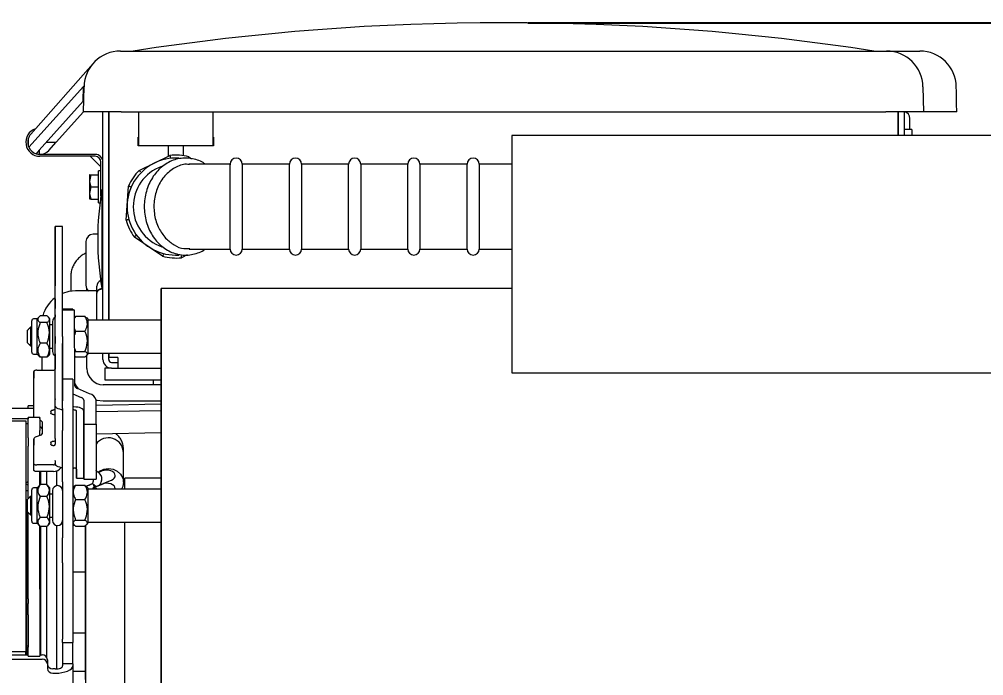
# Model space of a CAD drawing. Header units: inches. Extents: x 1.6 to 13.7, y 11.3 to 20.2.
# Drawn here: x 8.949 to 11.431, y 15.042 to 16.733 of the extents above; entities that cross this region are included whole.
import ezdxf

# ---------------------------------------------------------------- set-up
doc = ezdxf.new("R2010")
doc.units = ezdxf.units.IN
doc.header["$MEASUREMENT"] = 0
doc.header["$PDSIZE"] = -1
doc.layers.add('DIM', color=1, linetype='Continuous')
doc.styles.add('SLDTEXTSTYLE0', font='ARIAL.TTF', dxfattribs={"width": 0.7})
doc.dimstyles.new('SLDDIMSTYLE0', dxfattribs={"dimtxt": 0.15, "dimasz": 0.15, "dimexe": 0, "dimexo": 0.0625, "dimgap": 0.0375, "dimtad": 0, "dimtih": 1, "dimtoh": 1, "dimdec": 1, "dimlfac": 4, "dimrnd": 1e-09, "dimzin": 12, "dimdsep": 46, "dimtxsty": 'SLDTEXTSTYLE0', "dimsah": 1, "dimcen": 0.09, "dimadec": 0, "dimazin": 0, "dimtfac": 1, "dimtdec": 1, "dimtofl": 0, "dimtmove": 0, "dimatfit": 3, "dimfxl": 0, "dimtolj": 1, "dimtzin": 12, "dimarcsym": 0})

# ---------------------------------------------------------------- blocks, each defined once
blk = doc.blocks.new('*D9')
at = {"color": 0, "linetype": 'ByBlock', "lineweight": -2}
for p, q in [((7.6678, 19.1788), (7.6678, 19.9913)), ((7.8178, 19.9913), (9.7208, 19.9913)), ((12.1656, 19.9913), (10.2625, 19.9913)), ((12.3156, 15.0843), (12.3156, 19.9913))]:
    blk.add_line(p, q, dxfattribs=at)
at = {"color": 0, "linetype": 'ByBlock'}
for points in [[(7.6678, 19.9913), (7.8178, 20.0163), (7.8178, 19.9663)], [(12.3156, 19.9913), (12.1656, 20.0163), (12.1656, 19.9663)]]:
    blk.add_solid(points, dxfattribs=at)
at = {"layer": 'DEFPOINTS', "color": 0, "linetype": 'ByBlock'}
for p in [(7.6678, 19.1163), (12.3156, 15.0218)]:
    blk.add_point(p, dxfattribs=at)
at = {"color": 0, "linetype": 'ByBlock', "insert": (9.9917, 19.9913), "char_height": 0.15, "attachment_point": 5, "style": 'SLDTEXTSTYLE0'}
blk.add_mtext('18 9/16', dxfattribs=at)
blk = doc.blocks.new('*D10')
at = {"color": 0, "linetype": 'ByBlock', "lineweight": -2}
for p, q in [((10.2575, 16.7238), (13.4987, 16.7238)), ((13.4987, 16.5738), (13.4987, 15.3945)), ((13.4987, 13.9851), (13.4987, 15.1644)), ((11.199, 13.8351), (13.4987, 13.8351))]:
    blk.add_line(p, q, dxfattribs=at)
at = {"color": 0, "linetype": 'ByBlock'}
for points in [[(13.4987, 16.7238), (13.5237, 16.5738), (13.4737, 16.5738)], [(13.4987, 13.8351), (13.5237, 13.9851), (13.4737, 13.9851)]]:
    blk.add_solid(points, dxfattribs=at)
at = {"layer": 'DEFPOINTS', "color": 0, "linetype": 'ByBlock'}
for p in [(10.195, 16.7238), (11.1365, 13.8351)]:
    blk.add_point(p, dxfattribs=at)
at = {"color": 0, "linetype": 'ByBlock', "insert": (13.4987, 15.2795), "char_height": 0.15, "attachment_point": 5, "style": 'SLDTEXTSTYLE0'}
blk.add_mtext('11 9/16', dxfattribs=at)

msp = doc.modelspace()

# ---------------------------------------------------------------- linework, layer by layer
at = {"color": 7, "linetype": 'Continuous', "lineweight": 15}
for p, q in [((9.209021, 16.650739), (9.210643, 16.650739)), ((9.210643, 16.650739), (11.179393, 16.650739)), ((11.179393, 16.650739), (11.181015, 16.650739)), ((11.181015, 16.650739), (11.266802, 16.650739)), ((9.138621, 16.618899), (8.978199, 16.43648)), ((8.973238, 16.402865), (9.113984, 16.559817)), ((9.113317, 16.521627), (9.113984, 16.559817)), ((9.115373, 16.561366), (9.113984, 16.559817)), ((9.114166, 16.494489), (9.115285, 16.558625)), ((11.274751, 16.558625), (11.27587, 16.494489)), ((9.113317, 16.521627), (9.000062, 16.395332)), ((9.113317, 16.521627), (9.114666, 16.523131)), ((9.04364, 16.415843), (9.114166, 16.494489)), ((9.210643, 16.494489), (9.114166, 16.494489)), ((9.163766, 15.957856), (9.163766, 16.494489)), ((9.178716, 15.957856), (9.178716, 16.494489)), ((9.179966, 15.957856), (9.179966, 16.494489)), ((9.210643, 16.494489), (11.179393, 16.494489)), ((9.255641, 16.494489), (9.255641, 16.43256)), ((9.446891, 16.494489), (9.446891, 16.43256)), ((11.27587, 16.494489), (11.179393, 16.494489)), ((11.210066, 16.494489), (11.210066, 16.433312)), ((11.211316, 16.494489), (11.211316, 16.433312)), ((11.226266, 16.494489), (11.226266, 16.433312)), ((11.361657, 16.494489), (11.27587, 16.494489)), ((11.210066, 16.479731), (11.211316, 16.479731)), ((11.241266, 16.448793), (11.241266, 16.477231)), ((11.246266, 16.448793), (11.226266, 16.448793)), ((11.246266, 16.448793), (11.246266, 16.433312)), ((8.971666, 16.424593), (8.971666, 16.407093)), ((9.018456, 16.415843), (9.04364, 16.415843)), ((9.024931, 16.39498), (9.04364, 16.415843)), ((9.254391, 16.428793), (9.255641, 16.428793)), ((9.254391, 16.406293), (9.254391, 16.428793)), ((9.255641, 16.43256), (9.255641, 16.406521)), ((9.446891, 16.43256), (9.446891, 16.406521)), ((9.446891, 16.428793), (9.448141, 16.428793)), ((9.448141, 16.428793), (9.448141, 16.406293)), ((10.216766, 16.433312), (10.216766, 16.077657)), ((10.216766, 16.433312), (10.216766, 16.077657)), ((9.000062, 16.395332), (8.99185, 16.386175)), ((9.000062, 16.395332), (9.000062, 16.384634)), ((9.332516, 16.406293), (9.254391, 16.406293)), ((9.446891, 16.406521), (9.255641, 16.406521)), ((9.332516, 16.379933), (9.332516, 16.406293)), ((9.370016, 16.406293), (9.370016, 16.38126)), ((9.448141, 16.406293), (9.370016, 16.406293)), ((9.143766, 16.384593), (9.001666, 16.384593)), ((9.143766, 16.379593), (9.001666, 16.379593)), ((9.158766, 16.277576), (9.158766, 16.364593)), ((9.25716, 16.343369), (9.336235, 16.381738)), ((9.384992, 16.378229), (9.392101, 16.373413)), ((9.152516, 16.259843), (9.152516, 16.341843)), ((9.491124, 16.359468), (9.386162, 16.359468)), ((9.522521, 16.359468), (9.522521, 16.250093)), ((9.643771, 16.140718), (9.643771, 16.359468)), ((9.675021, 16.359468), (9.675021, 16.250093)), ((9.796271, 16.140718), (9.796271, 16.359468)), ((9.827521, 16.359468), (9.827521, 16.250093)), ((9.948771, 16.140718), (9.948771, 16.359468)), ((9.980021, 16.359468), (9.980021, 16.250093)), ((10.101271, 16.140718), (10.101271, 16.359468)), ((10.132521, 16.359468), (10.132521, 16.250093)), ((9.129266, 16.330833), (9.129266, 16.270853)), ((9.133016, 16.332093), (9.152516, 16.332093)), ((9.133016, 16.300843), (9.152516, 16.300843)), ((9.161266, 16.293168), (9.161266, 16.039418)), ((9.223434, 16.215233), (9.229743, 16.302898)), ((9.133016, 16.269593), (9.152516, 16.269593)), ((9.522521, 16.250093), (9.522521, 16.140718)), ((9.675021, 16.250093), (9.675021, 16.140718)), ((9.827521, 16.250093), (9.827521, 16.140718)), ((9.980021, 16.250093), (9.980021, 16.140718)), ((10.132521, 16.250093), (10.132521, 16.140718)), ((9.04088, 16.178218), (9.040833, 16.067162)), ((9.041057, 16.034202), (9.040927, 16.184512)), ((9.059807, 16.034205), (9.059677, 16.184515)), ((9.150516, 16.166639), (9.150516, 16.165947)), ((9.317539, 16.121957), (9.244774, 16.171254)), ((9.120016, 16.160043), (9.120016, 16.047543)), ((9.386289, 16.140718), (9.491247, 16.140718)), ((9.380934, 16.125551), (9.366297, 16.118448)), ((10.216766, 16.077657), (10.216766, 15.821979)), ((10.216766, 16.077657), (10.216766, 15.821979)), ((9.04083, 15.971579), (9.04083, 16.046322)), ((9.148266, 16.028704), (9.148266, 16.044906)), ((9.178766, 16.047746), (9.178716, 16.047746)), ((9.178766, 16.053843), (9.178766, 16.044781)), ((9.313641, 14.470579), (9.313641, 16.039305)), ((9.313641, 16.039305), (9.313641, 14.421805)), ((9.041093, 15.915311), (9.041065, 16.016568)), ((9.059815, 16.016571), (9.059807, 16.034205)), ((9.059843, 15.915314), (9.059815, 16.016571)), ((9.148266, 16.028532), (9.148266, 16.028704)), ((9.148266, 15.957856), (9.148266, 16.02689)), ((9.179966, 16.028618), (9.178716, 16.028618)), ((9.178716, 16.026804), (9.179966, 16.026804)), ((9.040935, 16.000735), (9.040929, 15.987555)), ((9.019891, 15.968397), (9.002391, 15.968397)), ((9.04083, 15.971579), (9.04083, 15.965744)), ((9.091027, 15.983242), (9.059824, 15.983237)), ((9.059991, 15.98623), (9.059991, 15.983237)), ((9.086141, 15.98623), (9.086141, 15.983241)), ((9.091196, 15.788647), (9.091027, 15.983242)), ((9.093641, 15.967632), (9.117641, 15.967632)), ((9.093641, 15.967632), (9.117641, 15.967632)), ((9.179966, 15.970364), (9.178766, 15.970364)), ((9.178766, 15.970364), (9.178766, 15.958596)), ((8.977391, 15.939107), (8.977391, 15.896701)), ((8.977391, 15.939107), (8.977391, 15.896701)), ((8.980516, 15.953646), (8.980516, 15.955733)), ((8.980516, 15.87498), (8.980516, 15.953646)), ((8.994891, 15.958387), (8.994891, 15.960733)), ((8.994891, 15.86998), (8.994891, 15.958387)), ((9.019891, 15.951219), (9.002391, 15.951219)), ((9.027391, 15.958387), (9.027391, 15.960733)), ((9.027391, 15.86998), (9.027391, 15.958387)), ((9.034241, 15.953982), (9.034241, 15.876732)), ((9.041006, 15.870586), (9.040983, 15.956628)), ((9.125141, 15.960733), (9.125141, 15.947427)), ((9.125141, 15.960733), (9.125141, 15.947427)), ((9.125141, 15.947427), (9.125141, 15.86998)), ((9.125141, 15.947427), (9.125141, 15.86998)), ((8.969891, 15.902592), (8.969891, 15.931607)), ((8.969891, 15.902592), (8.969891, 15.931607)), ((9.041093, 15.915311), (9.041101, 15.897677)), ((9.093641, 15.92934), (9.117641, 15.92934)), ((9.093641, 15.92934), (9.117641, 15.92934)), ((8.969891, 15.899107), (8.969891, 15.902592)), ((8.969891, 15.899107), (8.969891, 15.902592)), ((8.977391, 15.896701), (8.977391, 15.891607)), ((8.977391, 15.896701), (8.977391, 15.891607)), ((9.019891, 15.898178), (9.002391, 15.898178)), ((9.041241, 15.737062), (9.041101, 15.897677)), ((9.059851, 15.89768), (9.059946, 15.788642)), ((9.059991, 15.737065), (9.059851, 15.89768)), ((9.040925, 15.865442), (9.040925, 15.83233)), ((9.093641, 15.877065), (9.117641, 15.877065)), ((9.093641, 15.877065), (9.117641, 15.877065)), ((9.163766, 15.856293), (9.163766, 15.872856)), ((9.178716, 15.856293), (9.178716, 15.872856)), ((9.179966, 15.861293), (9.179966, 15.872856)), ((9.019891, 15.862316), (9.002391, 15.862316)), ((9.040722, 15.852455), (9.040722, 15.831665)), ((9.041014, 15.852952), (9.041017, 15.84997)), ((9.04102, 15.840003), (9.041017, 15.84997)), ((9.04102, 15.840003), (9.04102, 15.833206)), ((9.093641, 15.863081), (9.117641, 15.863081)), ((9.093641, 15.863081), (9.117641, 15.863081)), ((9.202416, 15.861293), (9.179966, 15.861293)), ((9.186216, 15.848793), (9.202416, 15.848793)), ((9.202416, 15.861293), (9.202416, 15.856293)), ((9.202416, 15.856293), (9.202416, 15.833843)), ((8.986124, 15.708146), (8.986023, 15.825364)), ((8.986023, 15.825364), (8.986023, 15.808371)), ((8.993832, 15.828667), (9.03602, 15.828674)), ((9.168916, 15.833843), (9.168916, 15.803943)), ((9.186216, 15.833843), (9.168916, 15.833843)), ((9.186216, 15.833843), (9.202416, 15.833843)), ((9.202416, 15.833843), (9.313641, 15.833843)), ((10.216766, 15.821979), (11.454266, 15.821979)), ((10.216766, 15.821979), (11.454266, 15.821979)), ((8.986111, 15.706738), (8.986023, 15.808371)), ((9.059991, 15.804267), (9.059991, 15.805673)), ((9.059991, 15.804267), (9.059991, 15.749855)), ((9.086141, 15.805673), (9.086141, 15.804267)), ((9.086141, 15.804267), (9.086141, 15.749855)), ((9.168916, 15.803943), (9.293916, 15.803943)), ((9.293916, 15.803943), (9.313641, 15.803943)), ((9.059946, 15.788642), (9.059991, 15.787703)), ((9.086141, 15.767737), (9.10765, 15.758653)), ((9.129739, 15.767995), (9.098525, 15.781177)), ((9.041108, 15.731126), (9.041108, 15.745853)), ((9.041183, 15.672811), (9.041114, 15.753109)), ((9.059991, 15.729921), (9.059991, 15.749855)), ((9.086141, 15.749855), (9.086141, 15.729921)), ((9.114978, 15.751183), (9.115032, 15.689526)), ((9.146282, 15.689531), (9.146228, 15.751188)), ((9.146239, 15.738833), (9.313641, 15.741825)), ((8.986091, 15.729619), (8.827391, 15.729619)), ((8.971341, 15.729619), (8.971341, 15.736551)), ((9.029862, 15.722366), (9.029866, 15.71814)), ((9.059991, 15.729921), (9.059991, 15.673026)), ((9.088993, 15.734005), (9.086141, 15.734005)), ((9.086141, 15.729921), (9.086141, 15.673026)), ((9.089, 15.726081), (9.086141, 15.726081)), ((9.09627, 15.70273), (9.096253, 15.723018)), ((9.115021, 15.702733), (9.115003, 15.723021)), ((9.146254, 15.722223), (9.313641, 15.725215)), ((8.767591, 15.697945), (8.965091, 15.697945)), ((8.971341, 15.703568), (8.827391, 15.703568)), ((8.965091, 15.697945), (8.965091, 15.104238)), ((8.965091, 15.691475), (8.971341, 15.691475)), ((8.971341, 15.70463), (8.971341, 15.706738)), ((8.971341, 15.70463), (8.971341, 15.703573)), ((8.971341, 15.673672), (8.971341, 15.703573)), ((9.001341, 15.706738), (9.001341, 15.70463)), ((9.001341, 15.703573), (9.001341, 15.70463)), ((9.001341, 15.703573), (9.001341, 15.673672)), ((9.001341, 15.699675), (9.00381, 15.6988)), ((9.007385, 15.695563), (9.007412, 15.664639)), ((9.039869, 15.713916), (9.041148, 15.713916)), ((9.115032, 15.661204), (9.115021, 15.702733)), ((8.971341, 15.654413), (8.971341, 15.673672)), ((9.001341, 15.682682), (9.00381, 15.681807)), ((9.001341, 15.660513), (9.001341, 15.673672)), ((9.007385, 15.67857), (9.007397, 15.664409)), ((9.041189, 15.652877), (9.041183, 15.672811)), ((9.059991, 15.589969), (9.059991, 15.673026)), ((9.086141, 15.673026), (9.086141, 15.589969)), ((9.115032, 15.689526), (9.146282, 15.689531)), ((9.115032, 15.689526), (9.115032, 15.547915)), ((9.146282, 15.689531), (9.146282, 15.54792)), ((9.313641, 15.667184), (9.146282, 15.664193)), ((8.971341, 15.654413), (8.971341, 15.633225)), ((8.986229, 15.587785), (8.986173, 15.65205)), ((8.986173, 15.65205), (8.986173, 15.635057)), ((9.003843, 15.661401), (8.99175, 15.657109)), ((9.029932, 15.642069), (9.029935, 15.637843)), ((9.041189, 15.646297), (9.039928, 15.646297)), ((9.041189, 15.652877), (9.041189, 15.63815)), ((9.096282, 15.568304), (9.096282, 15.661201)), ((9.115032, 15.568307), (9.115032, 15.661204)), ((8.971341, 15.629031), (8.971341, 15.633225)), ((8.971341, 15.497503), (8.971341, 15.629031)), ((8.986229, 15.570792), (8.986173, 15.635057)), ((9.216651, 15.609704), (9.216651, 15.615695)), ((9.041231, 15.591289), (9.041231, 15.589024)), ((9.041234, 15.594917), (9.041241, 15.587521)), ((9.036232, 15.584491), (8.994044, 15.584485)), ((9.036232, 15.567498), (8.994044, 15.567491)), ((9.001341, 15.533593), (9.001341, 15.567493)), ((9.003741, 15.533791), (9.003741, 15.567493)), ((9.019366, 15.533791), (9.019366, 15.567495)), ((9.044366, 15.568801), (9.044366, 15.531006)), ((9.059991, 15.54085), (9.059991, 15.589969)), ((9.086141, 15.589969), (9.086141, 15.54085)), ((9.086141, 15.57654), (9.089, 15.57654)), ((9.096253, 15.573478), (9.09627, 15.553189)), ((9.059991, 15.54085), (9.059991, 15.42086)), ((9.086141, 15.54085), (9.086141, 15.42086)), ((9.115028, 15.551957), (9.115032, 15.547915)), ((9.115032, 15.547915), (9.146282, 15.54792)), ((9.138896, 15.547919), (9.138896, 15.542195)), ((9.219891, 15.522303), (9.219891, 15.550556)), ((9.219891, 15.522303), (9.219891, 15.550556)), ((8.965091, 15.535476), (8.971341, 15.532835)), ((8.965091, 15.519571), (8.967422, 15.520557)), ((8.970958, 15.519062), (8.965091, 15.516583)), ((8.980516, 15.443481), (8.980516, 15.520179)), ((8.994891, 15.438983), (8.994891, 15.525179)), ((9.019891, 15.533791), (9.002391, 15.533791)), ((9.027391, 15.438983), (9.027391, 15.525179)), ((9.034241, 15.518428), (9.034241, 15.441178)), ((9.093641, 15.532483), (9.117641, 15.532483)), ((9.093641, 15.532483), (9.117641, 15.532483)), ((9.125141, 15.525179), (9.125141, 15.436346)), ((9.125141, 15.525179), (9.125141, 15.436346)), ((8.969891, 15.47863), (8.969891, 15.496053)), ((8.969891, 15.47863), (8.969891, 15.496053)), ((8.977391, 15.503553), (8.977391, 15.478089)), ((8.977391, 15.503553), (8.977391, 15.478089)), ((9.019891, 15.503444), (9.002391, 15.503444)), ((9.093641, 15.495381), (9.117641, 15.495381)), ((9.093641, 15.495381), (9.117641, 15.495381)), ((8.966966, 15.476805), (8.966966, 15.459746)), ((8.966966, 15.475005), (8.969891, 15.476242)), ((8.966966, 15.466711), (8.969891, 15.465475)), ((8.969891, 15.463553), (8.969891, 15.47863)), ((8.969891, 15.463553), (8.969891, 15.47863)), ((8.977391, 15.478089), (8.977391, 15.456053)), ((8.977391, 15.478089), (8.977391, 15.456053)), ((8.966966, 15.459746), (8.966966, 15.095328)), ((8.971341, 15.446057), (8.966966, 15.447906)), ((8.971341, 15.264336), (8.971341, 15.462103)), ((8.980516, 15.439426), (8.980516, 15.443481)), ((9.019891, 15.449456), (9.002391, 15.449456)), ((9.093641, 15.4427), (9.117641, 15.4427)), ((9.093641, 15.4427), (9.117641, 15.4427)), ((8.966966, 15.434038), (8.967422, 15.434231)), ((8.970958, 15.432737), (8.966966, 15.43105)), ((8.994891, 15.434426), (8.994891, 15.438983)), ((9.001341, 15.264336), (9.001341, 15.427309)), ((9.019891, 15.425815), (9.002391, 15.425815)), ((9.003741, 15.095328), (9.003741, 15.425815)), ((9.019366, 15.088991), (9.019366, 15.425815)), ((9.027391, 15.434426), (9.027391, 15.438983)), ((9.044366, 15.4286), (9.044366, 15.059182)), ((9.059991, 15.42086), (9.059991, 15.397075)), ((9.086141, 15.42086), (9.086141, 15.397075)), ((9.093641, 15.427122), (9.117641, 15.427122)), ((9.093641, 15.427122), (9.117641, 15.427122)), ((9.118641, 15.031576), (9.118641, 15.429424)), ((9.118641, 15.429424), (9.118641, 15.018806)), ((9.125141, 15.436346), (9.125141, 15.434426)), ((9.125141, 15.436346), (9.125141, 15.434426)), ((9.219891, 14.929854), (9.219891, 15.437303)), ((9.219891, 14.910555), (9.219891, 15.437303)), ((9.059991, 15.332441), (9.059991, 15.397075)), ((9.086141, 15.397075), (9.086141, 15.332441)), ((9.059991, 15.332441), (9.059991, 15.135931)), ((9.086141, 15.332441), (9.086141, 15.135931)), ((8.971341, 15.239309), (8.971341, 15.264336)), ((9.001341, 15.264336), (9.001341, 15.239309)), ((8.971341, 15.239309), (8.971341, 15.227313)), ((8.971341, 15.198294), (8.971341, 15.227313)), ((9.001341, 15.239309), (9.001341, 15.227313)), ((9.001341, 15.227313), (9.001341, 15.198294)), ((8.971341, 15.198294), (8.971341, 15.114975)), ((9.001341, 15.198294), (9.001341, 15.114975)), ((9.059991, 15.127271), (9.059991, 15.135931)), ((9.059991, 15.126873), (9.059991, 15.127271)), ((9.059991, 15.126873), (9.059991, 15.072494)), ((9.086141, 15.135931), (9.086141, 15.127271)), ((9.086141, 15.127271), (9.086141, 15.126873)), ((9.086141, 15.072494), (9.086141, 15.126873)), ((8.767591, 15.104238), (8.965091, 15.104238)), ((8.827391, 15.095328), (8.971341, 15.095328)), ((8.965091, 15.095328), (8.965091, 15.104238)), ((8.971341, 15.091532), (8.971341, 15.114975)), ((9.001341, 15.114975), (9.001341, 15.091532)), ((9.001341, 15.095328), (9.007391, 15.095328)), ((8.827391, 15.084277), (9.007391, 15.084277)), ((9.021141, 15.082867), (9.021141, 15.071815)), ((9.021141, 15.071815), (9.021141, 15.060486)), ((9.086141, 15.072494), (9.059991, 15.072494)), ((9.059991, 15.072494), (9.059991, 15.066968)), ((9.086141, 15.072494), (9.086141, 15.066968)), ((9.041316, 15.059076), (9.034891, 15.059076)), ((9.034891, 15.048025), (9.041316, 15.048025)), ((9.086141, 15.066968), (9.086141, 15.013723))]:
    msp.add_line(p, q, dxfattribs=at)
at = {"color": 7, "linetype": 'Continuous', "lineweight": 15, "flags": 128}
for points in [[(9.040927, 16.184512), (9.04092, 16.191399), (9.040913, 16.19615), (9.040907, 16.198697), (9.0409, 16.199003), (9.040895, 16.197065), (9.040889, 16.19291), (9.040884, 16.186597), (9.04088, 16.178218)], [(9.040833, 16.067162), (9.040833, 16.065251), (9.040832, 16.063114), (9.040831, 16.060763), (9.040831, 16.058212), (9.040831, 16.055476), (9.04083, 16.052571), (9.04083, 16.049514), (9.04083, 16.046322)], [(9.041065, 16.016568), (9.041065, 16.019395), (9.041064, 16.022091), (9.041063, 16.024632), (9.041062, 16.026992), (9.041061, 16.029148), (9.041059, 16.031081), (9.041058, 16.032771), (9.041057, 16.034202)], [(9.092929, 16.032797), (9.076012, 16.031131), (9.059812, 16.026224)], [(9.040926, 15.965271), (9.040926, 15.968338), (9.040926, 15.972146), (9.040926, 15.975738), (9.040927, 15.979092), (9.040928, 15.982191), (9.040928, 15.985017), (9.040929, 15.987555)], [(9.040983, 15.956628), (9.040977, 15.973318), (9.040971, 15.987812), (9.040964, 15.999418), (9.040958, 16.007576), (9.040951, 16.011898), (9.040945, 16.012174), (9.040939, 16.008393), (9.040935, 16.000735)], [(9.040797, 15.965199), (9.040796, 15.965607), (9.040794, 15.965699), (9.040792, 15.965197)], [(9.059843, 15.915314), (9.059844, 15.912487), (9.059845, 15.909791), (9.059846, 15.90725), (9.059847, 15.90489), (9.059848, 15.902734), (9.059849, 15.900801), (9.05985, 15.899111), (9.059851, 15.89768)], [(9.040723, 15.865556), (9.040722, 15.860383), (9.040722, 15.852455)], [(9.041006, 15.870586), (9.041007, 15.867759), (9.041008, 15.865062), (9.041009, 15.862522), (9.04101, 15.860162), (9.041011, 15.858005), (9.041012, 15.856073), (9.041013, 15.854383), (9.041014, 15.852952)], [(8.993832, 15.828667), (8.992308, 15.828603), (8.990843, 15.828415), (8.989492, 15.82811), (8.988309, 15.827699), (8.987338, 15.827199), (8.986616, 15.826628), (8.986172, 15.826008), (8.986023, 15.825364)], [(9.091191, 15.794155), (9.095525, 15.786895), (9.100323, 15.780418)], [(9.041108, 15.745853), (9.041108, 15.748384), (9.041109, 15.750573), (9.041109, 15.752338), (9.04111, 15.753609), (9.041111, 15.754339), (9.041112, 15.7545), (9.041113, 15.754084), (9.041114, 15.753109)], [(9.146193, 15.752025), (9.148424, 15.751549), (9.164641, 15.749952)], [(9.029862, 15.722366), (9.029971, 15.722991), (9.030297, 15.723602), (9.030834, 15.724185), (9.031568, 15.724729), (9.032485, 15.725221), (9.033563, 15.72565), (9.03478, 15.726008), (9.036108, 15.726285)], [(9.039869, 15.713916), (9.037918, 15.713996), (9.036042, 15.714237), (9.034313, 15.714627), (9.032797, 15.715152), (9.031553, 15.715793), (9.030628, 15.716523), (9.030058, 15.717316), (9.029866, 15.71814)], [(9.059991, 15.726514), (9.0573, 15.726913), (9.052804, 15.727927), (9.048863, 15.729293), (9.045628, 15.730958), (9.043223, 15.732857), (9.041742, 15.734918), (9.041241, 15.737062)], [(9.115003, 15.723021), (9.114501, 15.725165), (9.11302, 15.727226), (9.110616, 15.729125), (9.107381, 15.73079), (9.10344, 15.732156), (9.098944, 15.73317), (9.094066, 15.733795), (9.088993, 15.734005)], [(9.096253, 15.723018), (9.096113, 15.723616), (9.0957, 15.724191), (9.095029, 15.72472), (9.094128, 15.725185), (9.093029, 15.725565), (9.091775, 15.725848), (9.090415, 15.726023), (9.089, 15.726081)], [(8.986124, 15.708146), (8.986218, 15.707427), (8.986485, 15.706738)], [(9.096282, 15.661201), (9.096282, 15.66698), (9.096281, 15.673044), (9.09628, 15.679161), (9.096278, 15.685096), (9.096277, 15.690619), (9.096275, 15.69552), (9.096273, 15.699609), (9.09627, 15.70273)], [(9.029932, 15.642069), (9.030123, 15.642893), (9.030691, 15.643686), (9.031615, 15.644417), (9.032858, 15.645058), (9.034373, 15.645583), (9.036101, 15.645974), (9.037977, 15.646215), (9.039928, 15.646297)], [(9.036189, 15.633926), (9.03486, 15.634203), (9.033642, 15.63456), (9.032563, 15.634989), (9.031646, 15.63548), (9.03091, 15.636024), (9.030373, 15.636608), (9.030045, 15.637218), (9.029935, 15.637843)], [(9.041234, 15.594917), (9.041234, 15.595405), (9.041233, 15.595612), (9.041233, 15.595532), (9.041232, 15.595167), (9.041232, 15.594532), (9.041232, 15.593649), (9.041232, 15.592555), (9.041231, 15.591289)], [(8.986229, 15.587785), (8.986379, 15.587141), (8.986824, 15.586522), (8.987547, 15.585951), (8.988519, 15.585451), (8.989703, 15.58504), (8.991054, 15.584735), (8.99252, 15.584548), (8.994044, 15.584485)], [(8.994044, 15.567491), (8.99252, 15.567555), (8.991054, 15.567742), (8.989703, 15.568047), (8.988519, 15.568458), (8.987547, 15.568958), (8.986824, 15.569528), (8.986379, 15.570148), (8.986229, 15.570792)], [(9.059991, 15.576973), (9.0573, 15.577372), (9.052804, 15.578387), (9.048863, 15.579753), (9.045628, 15.581417), (9.043223, 15.583317), (9.041742, 15.585378), (9.041241, 15.587521)], [(9.096253, 15.573478), (9.096113, 15.574075), (9.0957, 15.57465), (9.095029, 15.57518), (9.094128, 15.575644), (9.093029, 15.576025), (9.091775, 15.576308), (9.090415, 15.576482), (9.089, 15.57654)], [(9.09627, 15.553189), (9.096273, 15.551157), (9.096275, 15.550291), (9.096277, 15.550625), (9.096278, 15.552146), (9.09628, 15.554795), (9.096281, 15.558471), (9.096282, 15.563033), (9.096282, 15.568304)], [(9.151397, 15.565642), (9.155124, 15.568434), (9.165926, 15.573423), (9.177901, 15.575142), (9.189875, 15.573423), (9.200677, 15.568434), (9.20925, 15.560665), (9.214754, 15.550875), (9.216651, 15.540022), (9.214754, 15.52917), (9.211357, 15.522303)], [(9.142024, 15.526751), (9.141047, 15.52917), (9.13963, 15.534517)], [(9.041316, 15.059076), (9.044959, 15.059228), (9.048462, 15.059677), (9.051691, 15.060406), (9.054521, 15.061388), (9.056843, 15.062584), (9.058569, 15.063948), (9.059632, 15.065429), (9.059991, 15.066968)], [(9.041316, 15.048025), (9.050061, 15.048388), (9.058469, 15.049467), (9.066219, 15.051217), (9.073012, 15.053573), (9.078586, 15.056444), (9.082729, 15.059719), (9.085279, 15.063273), (9.086141, 15.066968)]]:
    msp.add_lwpolyline(points, dxfattribs=at)
at = {"color": 7, "linetype": 'Continuous', "lineweight": 15}
for centre, radius, start, end in [((10.195018, 10.473842), 6.25, 81.2281669, 98.7718331), ((9.209021, 16.556989), 0.09375, 90, 179), ((11.181015, 16.556989), 0.09375, 1, 90), ((11.266802, 16.556989), 0.09375, 1, 90), ((11.223766, 16.477231), 0.0175, 0, 80.458746), ((9.001666, 16.415843), 0.03625, 108.220831, 270), ((9.001666, 16.415843), 0.03125, 138.671145, 163.739795), ((9.001666, 16.415843), 0.03125, 163.739795, 196.260205), ((9.001666, 16.415843), 0.03125, 196.260205, 204.537647), ((9.001666, 16.415843), 0.03125, 204.537647, 251.694004), ((9.001666, 16.415843), 0.03125, 251.694004, 267.059038), ((9.001666, 16.415843), 0.03125, 267.059038, 318.115825), ((9.143766, 16.364593), 0.02, 0, 90), ((9.143766, 16.364593), 0.015, 0, 90), ((9.351266, 16.250093), 0.125, 86.153006, 273.610156), ((9.351266, 16.250093), 0.1325, 75.2538, 96.513724), ((9.506896, 16.359468), 0.015625, 0, 180), ((9.659396, 16.359468), 0.015625, 0, 180), ((9.811896, 16.359468), 0.015625, 0, 180), ((9.964396, 16.359468), 0.015625, 0, 180), ((10.116896, 16.359468), 0.015625, 0, 180), ((9.351266, 16.250093), 0.1325, 135.2538, 156.513724), ((9.351266, 16.250093), 0.109375, 109.428979, 250.99312), ((9.900516, 16.166639), 0.75, 170.287457, 180), ((9.351266, 16.250093), 0.1325, 195.2538, 216.513724), ((5.805799, 16.186456), 3.253879, 359.965823, 0.223602), ((9.138766, 16.160043), 0.01875, 90, 180), ((9.900516, 16.165947), 0.75, 180, 189.712543), ((9.506896, 16.140718), 0.015625, 180, 0), ((9.659396, 16.140718), 0.015625, 180, 0), ((9.811896, 16.140718), 0.015625, 180, 0), ((9.964396, 16.140718), 0.015625, 180, 0), ((10.116896, 16.140718), 0.015625, 180, 0), ((9.351266, 16.250093), 0.1325, 255.2538, 276.513724), ((9.138766, 16.047543), 0.01875, 180, 231.855584), ((9.163766, 16.044906), 0.0155, 111.319929, 180), ((9.092929, 15.946081), 0.086716, 126.927089, 165.087069), ((9.047116, 15.953981), 0.012875, 119.414282, 180), ((8.985516, 15.955733), 0.005, 90, 180), ((8.985516, 15.87498), 0.005, 180, 270), ((9.047116, 15.876731), 0.012875, 180, 241.680348), ((9.186216, 15.856293), 0.02245, 180, 270), ((9.186216, 15.856293), 0.0075, 180, 270), ((9.036242, 15.833452), 0.004784, 267.335296, 357.047488), ((9.164641, 15.833077), 0.041875, 180, 270), ((9.100818, 15.790757), 0.00985, 192.368725, 256.53877), ((9.124579, 15.746441), 0.022164, 12.369268, 76.539243), ((9.105357, 15.749074), 0.00985, 12.368426, 76.540216), ((9.036808, 15.73116), 0.0043, 315.176529, 359.549507), ((9.00311, 15.694435), 0.004421, 14.791337, 80.891019), ((9.00311, 15.677441), 0.004421, 14.791337, 80.891019), ((8.992843, 15.650301), 0.006896, 99.119901, 165.306767), ((9.003143, 15.665758), 0.004413, 279.121496, 345.304483), ((9.177901, 15.615695), 0.03875, 0, 144.683108), ((9.036889, 15.638184), 0.0043, 315.175304, 359.549737), ((9.036454, 15.58927), 0.004784, 267.336288, 357.047419), ((9.036677, 15.591715), 0.024221, 268.94544, 324.216106), ((-2.086735, 15.563383), 11.201768, 359.9328975, 0.025187), ((9.132744, 15.541414), 0.006201, 298.653148, 7.235722), ((8.985516, 15.520179), 0.005, 90, 180), ((9.047116, 15.518428), 0.012875, 0, 180), ((8.985516, 15.439426), 0.005, 180, 270), ((9.047116, 15.441178), 0.012875, 180, 0), ((9.008005, 15.082189), 0.013154, 2.952817, 92.674836), ((9.008005, 15.071138), 0.013153, 2.951881, 92.675772), ((9.034277, 15.072215), 0.013154, 182.951871, 272.675111), ((9.034277, 15.061163), 0.013153, 182.951257, 272.676396)]:
    msp.add_arc(centre, radius, start, end, dxfattribs=at)
for centre, major_axis, ratio, start_param, end_param in [((9.173552, 15.55713), (0.022097, 0), 0.64085638, 0, 2.15379213), ((9.149246, 15.546858), (0.002623, 0.016662), 0.70050039, 2.96914754, 5.87263462), ((9.173552, 15.55713), (0.022097, 0), 0.64085638, 5.29538478, 6.28318531), ((9.149246, 15.51284), (-0.010755, 0.012249), 0.42760801, 5.55909604, 6.42427877), ((9.149246, 15.546858), (0.002623, 0.016662), 0.70050039, 2.73104197, 2.96914754), ((9.149246, 15.51284), (-0.010755, 0.012249), 0.42760801, 5.16172651, 5.55909604), ((9.173552, 15.523112), (0.022097, 0), 0.64085638, 0, 2.15379213)]:
    msp.add_ellipse(centre, major_axis=major_axis, ratio=ratio, start_param=start_param, end_param=end_param, dxfattribs=at)
for points in [[(11.361657, 16.494489), (11.360537, 16.558625)], [(11.454266, 16.433312), (10.216766, 16.433312)], [(11.454266, 16.433312), (10.216766, 16.433312)], [(9.131266, 16.379593), (9.158766, 16.352093)], [(9.158766, 16.341843), (9.152516, 16.341843)], [(9.643771, 16.359468), (9.522521, 16.359468)], [(9.796271, 16.359468), (9.675021, 16.359468)], [(9.948771, 16.359468), (9.827521, 16.359468)], [(10.101271, 16.359468), (9.980021, 16.359468)], [(10.216766, 16.359468), (10.132521, 16.359468)], [(9.130109, 16.332093), (9.129266, 16.330833)], [(9.179966, 16.317718), (9.178716, 16.317718)], [(9.163766, 16.293168), (9.161266, 16.293168)], [(9.129266, 16.270853), (9.130109, 16.269593)], [(9.178716, 16.283968), (9.179966, 16.283968)], [(9.179966, 16.275668), (9.178716, 16.275668)], [(9.152516, 16.259843), (9.156329, 16.259843)], [(9.059653, 16.199155), (9.040903, 16.199152)], [(9.150614, 16.178793), (9.138766, 16.178793)], [(9.522521, 16.140718), (9.643771, 16.140718)], [(9.675021, 16.140718), (9.796271, 16.140718)], [(9.827521, 16.140718), (9.948771, 16.140718)], [(9.980021, 16.140718), (10.101271, 16.140718)], [(10.132521, 16.140718), (10.216766, 16.140718)], [(9.081516, 16.072392), (9.081516, 16.032043)], [(9.122766, 16.032797), (9.122766, 16.037768)], [(9.161266, 16.039418), (9.163766, 16.039418)], [(9.178716, 16.056918), (9.179966, 16.056918)], [(9.179966, 16.044781), (9.178716, 16.044781)], [(9.179966, 16.053678), (9.178766, 16.053843)], [(10.216766, 16.039305), (9.313641, 16.039305)], [(10.216766, 16.039305), (9.313641, 16.039305)], [(9.148266, 16.032797), (9.092929, 16.032797)], [(8.998366, 15.964787), (8.994891, 15.960733)], [(9.027391, 15.960733), (9.023916, 15.964787)], [(9.04083, 15.965744), (9.040795, 15.965744)], [(9.086141, 15.98623), (9.059991, 15.98623)], [(9.093641, 15.967632), (9.091045, 15.962844)], [(9.093641, 15.967632), (9.091045, 15.962844)], [(9.125141, 15.960733), (9.122066, 15.96432)], [(9.125141, 15.960733), (9.122066, 15.96432)], [(8.977391, 15.939107), (8.969891, 15.931607)], [(8.977391, 15.939107), (8.969891, 15.931607)], [(8.980516, 15.939107), (8.977391, 15.939107)], [(8.980516, 15.939107), (8.977391, 15.939107)], [(8.994891, 15.960733), (8.985516, 15.960733)], [(9.034241, 15.945107), (9.027391, 15.945107)], [(9.313641, 15.957856), (9.125141, 15.957856)], [(9.313641, 15.957856), (9.125141, 15.957856)], [(9.093641, 15.92934), (9.091082, 15.920125)], [(9.093641, 15.92934), (9.091082, 15.920125)], [(8.969891, 15.899107), (8.977391, 15.891607)], [(8.969891, 15.899107), (8.977391, 15.891607)], [(8.977391, 15.891607), (8.980516, 15.891607)], [(8.977391, 15.891607), (8.980516, 15.891607)], [(8.985516, 15.86998), (8.994891, 15.86998)], [(8.994891, 15.86998), (8.998366, 15.865926)], [(9.023916, 15.865926), (9.027391, 15.86998)], [(9.027391, 15.885607), (9.034241, 15.885607)], [(9.091114, 15.883569), (9.093641, 15.877065)], [(9.091114, 15.883569), (9.093641, 15.877065)], [(9.093641, 15.877065), (9.091121, 15.874638)], [(9.093641, 15.877065), (9.091121, 15.874638)], [(9.09113, 15.86481), (9.093641, 15.863081)], [(9.09113, 15.86481), (9.093641, 15.863081)], [(9.122066, 15.866393), (9.125141, 15.86998)], [(9.122066, 15.866393), (9.125141, 15.86998)], [(9.122766, 15.833077), (9.122766, 15.865974)], [(9.125141, 15.872856), (9.313641, 15.872856)], [(9.125141, 15.872856), (9.313641, 15.872856)], [(9.006213, 15.862316), (9.006213, 15.828669)], [(9.086141, 15.805673), (9.059991, 15.805673)], [(9.313641, 15.791202), (9.164641, 15.791202)], [(9.293141, 15.803943), (9.293141, 15.791202)], [(9.164641, 15.749952), (9.313641, 15.749952)], [(8.986085, 15.736551), (8.971341, 15.736551)], [(9.001341, 15.706738), (8.971341, 15.706738)], [(9.216651, 15.615695), (9.216651, 15.62611)], [(9.216651, 15.540022), (9.216651, 15.609704)], [(9.156309, 15.561402), (9.146282, 15.570058)], [(9.161387, 15.568952), (9.152107, 15.56503)], [(8.971341, 15.540929), (8.965091, 15.538287)], [(9.003741, 15.554622), (9.001341, 15.553607)], [(9.096275, 15.550261), (9.115025, 15.550264)], [(9.151499, 15.530847), (9.185718, 15.545308)], [(9.313641, 15.550556), (9.219891, 15.550556)], [(9.313641, 15.550556), (9.219891, 15.550556)], [(8.994891, 15.525179), (8.985516, 15.525179)], [(9.000661, 15.531911), (8.994891, 15.525179)], [(9.000611, 15.531848), (9.002391, 15.533791)], [(9.019891, 15.533791), (9.02167, 15.531848)], [(9.027391, 15.525179), (9.021621, 15.531911)], [(9.0892, 15.528749), (9.086141, 15.525179)], [(9.0892, 15.528749), (9.086141, 15.525179)], [(9.12079, 15.529663), (9.135717, 15.535972)], [(9.125141, 15.525179), (9.122081, 15.528749)], [(9.125141, 15.525179), (9.122081, 15.528749)], [(9.313641, 15.522303), (9.125141, 15.522303)], [(9.313641, 15.522303), (9.125141, 15.522303)], [(9.137861, 15.52432), (9.13668, 15.522303)], [(9.136982, 15.536803), (9.142182, 15.532314)], [(9.161387, 15.534934), (9.139334, 15.525614)], [(8.977391, 15.503553), (8.969891, 15.496053)], [(8.977391, 15.503553), (8.969891, 15.496053)], [(8.980516, 15.503553), (8.977391, 15.503553)], [(8.980516, 15.503553), (8.977391, 15.503553)], [(9.034241, 15.509553), (9.027391, 15.509553)], [(8.966966, 15.476805), (8.965091, 15.476805)], [(8.971341, 15.454151), (8.966966, 15.452302)], [(8.969891, 15.463553), (8.977391, 15.456053)], [(8.969891, 15.463553), (8.977391, 15.456053)], [(8.977391, 15.456053), (8.980516, 15.456053)], [(8.977391, 15.456053), (8.980516, 15.456053)], [(9.027391, 15.450053), (9.034241, 15.450053)], [(8.985516, 15.434426), (8.994891, 15.434426)], [(8.994891, 15.434426), (9.000661, 15.427695)], [(9.021621, 15.427695), (9.027391, 15.434426)], [(9.086141, 15.434426), (9.0892, 15.430857)], [(9.086141, 15.434426), (9.0892, 15.430857)], [(9.086141, 15.428242), (9.090569, 15.430114)], [(9.122081, 15.430857), (9.125141, 15.434426)], [(9.122081, 15.430857), (9.125141, 15.434426)], [(9.125141, 15.437303), (9.313641, 15.437303)], [(9.125141, 15.437303), (9.313641, 15.437303)], [(9.001341, 15.381075), (9.003741, 15.38209)], [(9.003741, 15.355555), (9.001341, 15.355555)], [(9.118641, 15.30868), (9.086141, 15.30868)], [(9.118641, 15.30868), (9.086141, 15.30868)], [(9.086141, 15.152431), (9.118641, 15.152431)], [(9.086141, 15.152431), (9.118641, 15.152431)], [(8.96638, 15.119055), (8.971341, 15.118328)], [(9.059991, 15.127271), (9.086141, 15.127271)], [(8.966966, 15.105556), (8.971341, 15.105556)], [(9.001341, 15.105556), (9.003741, 15.105556)], [(8.971341, 15.091532), (9.001341, 15.091532)], [(9.118641, 15.052468), (9.086141, 15.052468)]]:
    msp.add_open_spline(points, degree=1, dxfattribs=at)
for points, knots in [([(9.427993, 16.359468), (9.423728, 16.362063), (9.414456, 16.367705), (9.398842, 16.372873), (9.382008, 16.37548), (9.365075, 16.37486), (9.348514, 16.371163), (9.3327, 16.364479), (9.318, 16.354988), (9.304748, 16.342903), (9.293261, 16.328502), (9.283829, 16.312127), (9.276695, 16.294178), (9.272046, 16.275102), (9.270006, 16.255379), (9.270632, 16.235498), (9.273921, 16.215957), (9.279804, 16.197245), (9.288153, 16.179834), (9.298774, 16.164179), (9.311407, 16.150695), (9.325727, 16.139746), (9.341346, 16.131628), (9.357835, 16.126539), (9.374737, 16.1246), (9.391647, 16.125757), (9.408017, 16.130187), (9.420213, 16.135285), (9.426367, 16.139698), (9.427789, 16.140718)], [0, 0, 0, 0, 0.03251486, 0.07068861, 0.10859707, 0.14630719, 0.1839304, 0.22156929, 0.25934671, 0.29733439, 0.33554692, 0.37395418, 0.41250742, 0.45116015, 0.48987977, 0.52864778, 0.56745486, 0.60629223, 0.64514387, 0.68397698, 0.72273639, 0.76134889, 0.79973921, 0.83786093, 0.87572471, 0.91340957, 0.951025, 0.98868207, 1, 1, 1, 1]), ([(9.336235, 16.381738), (9.33625, 16.381685), (9.336281, 16.38158), (9.336519, 16.380758), (9.33687, 16.379546), (9.337259, 16.378194), (9.337526, 16.37727), (9.337635, 16.376888), (9.337642, 16.376863)], [0, 0, 0, 0, 0.21082933, 0.4216025, 0.63370612, 0.84868239, 0.99031446, 1, 1, 1, 1]), ([(9.384992, 16.378229), (9.384969, 16.378179), (9.384924, 16.378079), (9.38457, 16.3773), (9.384049, 16.37615), (9.38347, 16.374869), (9.383075, 16.373992), (9.382911, 16.373629), (9.382901, 16.373606)], [0, 0, 0, 0, 0.210828357, 0.42160412, 0.633705479, 0.848678884, 0.990310047, 1, 1, 1, 1]), ([(9.25716, 16.343369), (9.257192, 16.343324), (9.257256, 16.343235), (9.257754, 16.342539), (9.258489, 16.341513), (9.259309, 16.340371), (9.259871, 16.33959), (9.260103, 16.339267), (9.260118, 16.339247)], [0, 0, 0, 0, 0.21083165, 0.42160571, 0.63370728, 0.84868062, 0.99031422, 1, 1, 1, 1]), ([(9.386393, 16.358293), (9.383903, 16.35866), (9.371155, 16.360534), (9.348295, 16.351302), (9.322287, 16.331189), (9.303577, 16.300972), (9.294192, 16.265299), (9.295271, 16.228055), (9.305744, 16.193848), (9.319038, 16.176751), (9.325345, 16.168639)], [0, 0, 0, 0, 0.03433322, 0.1758164, 0.31624762, 0.4560845, 0.59559534, 0.73494515, 0.87425011, 1, 1, 1, 1]), ([(9.491272, 16.193735), (9.491272, 16.203246), (9.491272, 16.222268), (9.491272, 16.256106), (9.491272, 16.290906), (9.491272, 16.323057), (9.491272, 16.346373), (9.491271, 16.358818), (9.491271, 16.358157), (9.491271, 16.357925)], [0, 0, 0, 0, 0.1374312, 0.27486291, 0.43456328, 0.5942687, 0.7540295, 0.91391014, 1, 1, 1, 1]), ([(9.133016, 16.332093), (9.131273, 16.326379), (9.128082, 16.315916), (9.131476, 16.305549), (9.133016, 16.300843)], [0, 0, 0, 0, 0.546114, 1, 1, 1, 1]), ([(9.130109, 16.332093), (9.130532, 16.332093), (9.131226, 16.332093), (9.132513, 16.332093), (9.133016, 16.332093)], [0, 0, 0, 0, 0.60922158, 1, 1, 1, 1]), ([(9.133016, 16.300843), (9.131273, 16.295129), (9.128082, 16.284666), (9.131476, 16.274299), (9.133016, 16.269593)], [0, 0, 0, 0, 0.54611353, 1, 1, 1, 1]), ([(9.229743, 16.302898), (9.229796, 16.302885), (9.229903, 16.302859), (9.230733, 16.302655), (9.231959, 16.302352), (9.233324, 16.302014), (9.234257, 16.301782), (9.234643, 16.301686), (9.234668, 16.30168)], [0, 0, 0, 0, 0.21082851, 0.42160647, 0.63371654, 0.84868581, 0.99031193, 1, 1, 1, 1]), ([(9.133016, 16.269593), (9.132513, 16.269593), (9.131226, 16.269593), (9.130532, 16.269593), (9.130109, 16.269593)], [0, 0, 0, 0, 0.39077842, 1, 1, 1, 1]), ([(9.228483, 16.215734), (9.228457, 16.215731), (9.228062, 16.215691), (9.227104, 16.215595), (9.225705, 16.215456), (9.224449, 16.215332), (9.223598, 16.215249), (9.223488, 16.215238), (9.223434, 16.215233)], [0, 0, 0, 0, 0.00969144, 0.15130861, 0.36629328, 0.57839958, 0.78916926, 1, 1, 1, 1]), ([(9.491271, 16.141424), (9.491271, 16.141201), (9.491271, 16.139255), (9.491272, 16.147635), (9.491272, 16.165513), (9.491272, 16.184649), (9.491272, 16.193735)], [0, 0, 0, 0, 0.04268735, 0.37300698, 0.7022787, 1, 1, 1, 1]), ([(9.248291, 16.17491), (9.248274, 16.174891), (9.247998, 16.174605), (9.247329, 16.173913), (9.246354, 16.1729), (9.24548, 16.17199), (9.244888, 16.171373), (9.244812, 16.171293), (9.244774, 16.171254)], [0, 0, 0, 0, 0.0096833, 0.15131005, 0.36629996, 0.57839473, 0.78916951, 1, 1, 1, 1]), ([(9.325345, 16.168639), (9.332372, 16.162363), (9.346426, 16.149812), (9.368512, 16.140834), (9.382304, 16.141892), (9.387338, 16.142278)], [0, 0, 0, 0, 0.38838273, 0.77673636, 1, 1, 1, 1]), ([(9.120016, 16.130493), (9.116778, 16.128662), (9.110006, 16.124831), (9.101029, 16.117288), (9.093097, 16.10823), (9.086786, 16.097726), (9.082861, 16.085996), (9.081106, 16.077297), (9.081588, 16.072743), (9.081624, 16.072407)], [0, 0, 0, 0, 0.14522434, 0.30379947, 0.46722791, 0.63492208, 0.80723952, 0.98575356, 1, 1, 1, 1]), ([(9.31963, 16.12658), (9.31962, 16.126557), (9.319456, 16.126195), (9.319061, 16.125317), (9.318482, 16.124036), (9.317961, 16.122886), (9.317608, 16.122107), (9.317562, 16.122007), (9.317539, 16.121957)], [0, 0, 0, 0, 0.00968992, 0.15132058, 0.36630104, 0.57839533, 0.78917239, 1, 1, 1, 1]), ([(9.364889, 16.123323), (9.364896, 16.123299), (9.365005, 16.122917), (9.365272, 16.121992), (9.365661, 16.120641), (9.366012, 16.119428), (9.366251, 16.118607), (9.366281, 16.118501), (9.366297, 16.118448)], [0, 0, 0, 0, 0.00968109, 0.15131798, 0.36629069, 0.57839487, 0.78916861, 1, 1, 1, 1]), ([(9.148266, 16.028704), (9.148275, 16.028976), (9.148326, 16.030442), (9.149309, 16.033077), (9.151861, 16.03575), (9.155326, 16.037806), (9.159223, 16.039123), (9.162364, 16.039295), (9.163766, 16.039371)], [0, 0, 0, 0, 0.04882979, 0.26350728, 0.47815467, 0.61251147, 0.82705142, 1, 1, 1, 1]), ([(9.163766, 16.037557), (9.16345, 16.037553), (9.161401, 16.037526), (9.158277, 16.037009), (9.154262, 16.035491), (9.150969, 16.033247), (9.148663, 16.03013), (9.148391, 16.027911), (9.148266, 16.02689)], [0, 0, 0, 0, 0.03902148, 0.253572, 0.38779898, 0.60239817, 0.81700311, 1, 1, 1, 1]), ([(9.002391, 15.968397), (9.001763, 15.967914), (8.998487, 15.965392), (8.99472, 15.960334), (8.997701, 15.954896), (9.001438, 15.951965), (9.002391, 15.951219)], [0, 0, 0, 0, 0.08872521, 0.46323306, 0.86323864, 1, 1, 1, 1]), ([(9.019891, 15.951219), (9.020843, 15.951965), (9.024581, 15.954896), (9.027561, 15.960334), (9.023794, 15.965392), (9.020518, 15.967914), (9.019891, 15.968397)], [0, 0, 0, 0, 0.13676123, 0.53676683, 0.91127488, 1, 1, 1, 1]), ([(9.117641, 15.92934), (9.118268, 15.930417), (9.121544, 15.93604), (9.125311, 15.947313), (9.122331, 15.959435), (9.118593, 15.965968), (9.117641, 15.967632)], [0, 0, 0, 0, 0.088728389, 0.463230413, 0.86323664, 1, 1, 1, 1]), ([(9.117641, 15.92934), (9.118268, 15.930417), (9.121544, 15.93604), (9.125311, 15.947313), (9.122331, 15.959435), (9.118593, 15.965968), (9.117641, 15.967632)], [0, 0, 0, 0, 0.088728389, 0.463230413, 0.86323664, 1, 1, 1, 1]), ([(9.002391, 15.951219), (8.999749, 15.943981), (8.994434, 15.929422), (8.997278, 15.910685), (9.001289, 15.900872), (9.002391, 15.898178)], [0, 0, 0, 0, 0.41765918, 0.84012964, 1, 1, 1, 1]), ([(9.019891, 15.898178), (9.022533, 15.905416), (9.027847, 15.919975), (9.025004, 15.938711), (9.020992, 15.948525), (9.019891, 15.951219)], [0, 0, 0, 0, 0.41765767, 0.84012881, 1, 1, 1, 1]), ([(9.091069, 15.935033), (9.091274, 15.934209), (9.091766, 15.932233), (9.09295, 15.930406), (9.093641, 15.92934)], [0, 0, 0, 0, 0.41693237, 1, 1, 1, 1]), ([(9.091069, 15.935033), (9.091274, 15.934209), (9.091766, 15.932233), (9.09295, 15.930406), (9.093641, 15.92934)], [0, 0, 0, 0, 0.41693237, 1, 1, 1, 1]), ([(9.117641, 15.877065), (9.120283, 15.884198), (9.125597, 15.898547), (9.122754, 15.917013), (9.118742, 15.926685), (9.117641, 15.92934)], [0, 0, 0, 0, 0.41765892, 0.84012952, 1, 1, 1, 1]), ([(9.117641, 15.877065), (9.120283, 15.884198), (9.125597, 15.898547), (9.122754, 15.917013), (9.118742, 15.926685), (9.117641, 15.92934)], [0, 0, 0, 0, 0.41765892, 0.84012952, 1, 1, 1, 1]), ([(9.002391, 15.898178), (8.999749, 15.893284), (8.994434, 15.88344), (8.997277, 15.870772), (9.001289, 15.864137), (9.002391, 15.862316)], [0, 0, 0, 0, 0.41766083, 0.84013297, 1, 1, 1, 1]), ([(9.019891, 15.862316), (9.022533, 15.867209), (9.027847, 15.877053), (9.025004, 15.889721), (9.020992, 15.896356), (9.019891, 15.898178)], [0, 0, 0, 0, 0.41765598, 0.84012761, 1, 1, 1, 1]), ([(9.002391, 15.862316), (9.001321, 15.863055), (8.9996, 15.864243), (8.999125, 15.865538), (8.998945, 15.866027)], [0, 0, 0, 0, 0.62167568, 1, 1, 1, 1]), ([(9.023336, 15.866027), (9.023157, 15.865538), (9.022682, 15.864243), (9.020961, 15.863055), (9.019891, 15.862316)], [0, 0, 0, 0, 0.37832432, 1, 1, 1, 1]), ([(9.117641, 15.863081), (9.120283, 15.864989), (9.125597, 15.868828), (9.122754, 15.873767), (9.118742, 15.876354), (9.117641, 15.877065)], [0, 0, 0, 0, 0.41766098, 0.84013343, 1, 1, 1, 1]), ([(9.117641, 15.863081), (9.120283, 15.864989), (9.125597, 15.868828), (9.122754, 15.873767), (9.118742, 15.876354), (9.117641, 15.877065)], [0, 0, 0, 0, 0.41766098, 0.84013343, 1, 1, 1, 1]), ([(9.036108, 15.726285), (9.036607, 15.726398), (9.037604, 15.726624), (9.038933, 15.727292), (9.039583, 15.72788), (9.039858, 15.728128)], [0, 0, 0, 0, 0.36577555, 0.7321137, 1, 1, 1, 1]), ([(9.216651, 15.62611), (9.216375, 15.630011), (9.215826, 15.637776), (9.211567, 15.648516), (9.205568, 15.657859), (9.200361, 15.662718), (9.197794, 15.665114)], [0, 0, 0, 0, 0.25648722, 0.51054411, 0.75874888, 1, 1, 1, 1]), ([(9.039939, 15.635152), (9.039553, 15.634828), (9.03878, 15.634179), (9.037407, 15.63381), (9.03655, 15.633891), (9.036189, 15.633926)], [0, 0, 0, 0, 0.36607298, 0.73259701, 1, 1, 1, 1]), ([(9.002391, 15.533791), (8.999749, 15.52965), (8.994434, 15.52132), (8.997278, 15.5106), (9.001289, 15.504985), (9.002391, 15.503444)], [0, 0, 0, 0, 0.41766035, 0.84013031, 1, 1, 1, 1]), ([(9.019891, 15.503444), (9.022533, 15.507585), (9.027847, 15.515915), (9.025004, 15.526635), (9.020992, 15.532249), (9.019891, 15.533791)], [0, 0, 0, 0, 0.41766013, 0.84012808, 1, 1, 1, 1]), ([(9.093641, 15.532483), (9.090999, 15.52742), (9.085685, 15.517236), (9.088527, 15.50413), (9.092539, 15.497265), (9.093641, 15.495381)], [0, 0, 0, 0, 0.41765818, 0.84012723, 1, 1, 1, 1]), ([(9.093641, 15.532483), (9.090999, 15.52742), (9.085685, 15.517236), (9.088527, 15.50413), (9.092539, 15.497265), (9.093641, 15.495381)], [0, 0, 0, 0, 0.41765818, 0.84012723, 1, 1, 1, 1]), ([(9.089947, 15.528661), (9.090173, 15.52926), (9.090676, 15.53059), (9.092589, 15.531812), (9.093641, 15.532483)], [0, 0, 0, 0, 0.45033094, 1, 1, 1, 1]), ([(9.089947, 15.528661), (9.090173, 15.52926), (9.090676, 15.53059), (9.092589, 15.531812), (9.093641, 15.532483)], [0, 0, 0, 0, 0.45033094, 1, 1, 1, 1]), ([(9.117641, 15.495381), (9.120283, 15.500444), (9.125597, 15.510628), (9.122754, 15.523734), (9.118742, 15.530599), (9.117641, 15.532483)], [0, 0, 0, 0, 0.417659906, 0.84012893, 1, 1, 1, 1]), ([(9.117641, 15.495381), (9.120283, 15.500444), (9.125597, 15.510628), (9.122754, 15.523734), (9.118742, 15.530599), (9.117641, 15.532483)], [0, 0, 0, 0, 0.417659906, 0.84012893, 1, 1, 1, 1]), ([(9.002391, 15.503444), (8.999749, 15.496077), (8.994434, 15.481258), (8.997278, 15.462187), (9.001289, 15.452198), (9.002391, 15.449456)], [0, 0, 0, 0, 0.41765875, 0.8401298, 1, 1, 1, 1]), ([(9.019891, 15.449456), (9.022533, 15.456823), (9.027847, 15.471642), (9.025004, 15.490713), (9.020992, 15.500702), (9.019891, 15.503444)], [0, 0, 0, 0, 0.4176585, 0.84012897, 1, 1, 1, 1]), ([(9.093641, 15.495381), (9.090999, 15.488192), (9.085685, 15.473732), (9.088527, 15.455123), (9.092539, 15.445376), (9.093641, 15.4427)], [0, 0, 0, 0, 0.41765936, 0.84012821, 1, 1, 1, 1]), ([(9.093641, 15.495381), (9.090999, 15.488192), (9.085685, 15.473732), (9.088527, 15.455123), (9.092539, 15.445376), (9.093641, 15.4427)], [0, 0, 0, 0, 0.41765936, 0.84012821, 1, 1, 1, 1]), ([(9.117641, 15.4427), (9.120283, 15.449889), (9.125597, 15.464349), (9.122754, 15.482958), (9.118742, 15.492705), (9.117641, 15.495381)], [0, 0, 0, 0, 0.4176593, 0.84013063, 1, 1, 1, 1]), ([(9.117641, 15.4427), (9.120283, 15.449889), (9.125597, 15.464349), (9.122754, 15.482958), (9.118742, 15.492705), (9.117641, 15.495381)], [0, 0, 0, 0, 0.4176593, 0.84013063, 1, 1, 1, 1]), ([(9.002391, 15.449456), (9.001763, 15.448791), (8.998487, 15.445319), (8.99472, 15.43836), (8.997701, 15.430875), (9.001438, 15.426842), (9.002391, 15.425815)], [0, 0, 0, 0, 0.08872681, 0.46323379, 0.86324016, 1, 1, 1, 1]), ([(9.019891, 15.425815), (9.020843, 15.426842), (9.024581, 15.430875), (9.027561, 15.43836), (9.023794, 15.445319), (9.020518, 15.448791), (9.019891, 15.449456)], [0, 0, 0, 0, 0.13675971, 0.5367661, 0.91127327, 1, 1, 1, 1]), ([(9.093641, 15.4427), (9.092688, 15.442023), (9.08895, 15.439365), (9.08597, 15.434434), (9.089737, 15.429848), (9.093013, 15.42756), (9.093641, 15.427122)], [0, 0, 0, 0, 0.1367634, 0.53676922, 0.91127445, 1, 1, 1, 1]), ([(9.093641, 15.4427), (9.092688, 15.442023), (9.08895, 15.439365), (9.08597, 15.434434), (9.089737, 15.429848), (9.093013, 15.42756), (9.093641, 15.427122)], [0, 0, 0, 0, 0.1367634, 0.53676922, 0.91127445, 1, 1, 1, 1]), ([(9.117641, 15.427122), (9.118268, 15.42756), (9.121544, 15.429848), (9.125311, 15.434434), (9.122331, 15.439365), (9.118593, 15.442023), (9.117641, 15.4427)], [0, 0, 0, 0, 0.0887256, 0.46323103, 0.86323747, 1, 1, 1, 1]), ([(9.117641, 15.427122), (9.118268, 15.42756), (9.121544, 15.429848), (9.125311, 15.434434), (9.122331, 15.439365), (9.118593, 15.442023), (9.117641, 15.4427)], [0, 0, 0, 0, 0.0887256, 0.46323103, 0.86323747, 1, 1, 1, 1]), ([(8.971476, 15.400284), (8.971075, 15.400718), (8.970152, 15.401714), (8.967964, 15.40315), (8.965921, 15.403581), (8.965091, 15.403756)], [0, 0, 0, 0, 0.31367661, 0.7207962, 1, 1, 1, 1])]:
    msp.add_open_spline(points, degree=3, knots=knots, dxfattribs=at)

# ---------------------------------------------------------------- dimensions: what is measured, and where the dimension line sits
at = {"layer": 'DIM'}
dim = msp.add_linear_dim(base=(7.667766, 19.991343), p1=(12.315566, 15.021843), p2=(7.667766, 19.116343), dimstyle='SLDDIMSTYLE0', override={"dimdec": 4, "dimlunit": 5, "dimfrac": 2}, dxfattribs=at)
dim.commit()
dim.dimension.update_dxf_attribs({"geometry": '*D9', "text_midpoint": (9.991666, 19.991343)})
dim = msp.add_linear_dim(base=(13.498737, 16.723842), p1=(11.136516, 13.835093), p2=(10.195018, 16.723842), angle=90, dimstyle='SLDDIMSTYLE0', override={"dimdec": 4, "dimlunit": 5, "dimfrac": 2}, dxfattribs=at)
dim.commit()
dim.dimension.update_dxf_attribs({"geometry": '*D10', "text_midpoint": (13.498737, 15.279468)})

doc.saveas('drawing.dxf')
